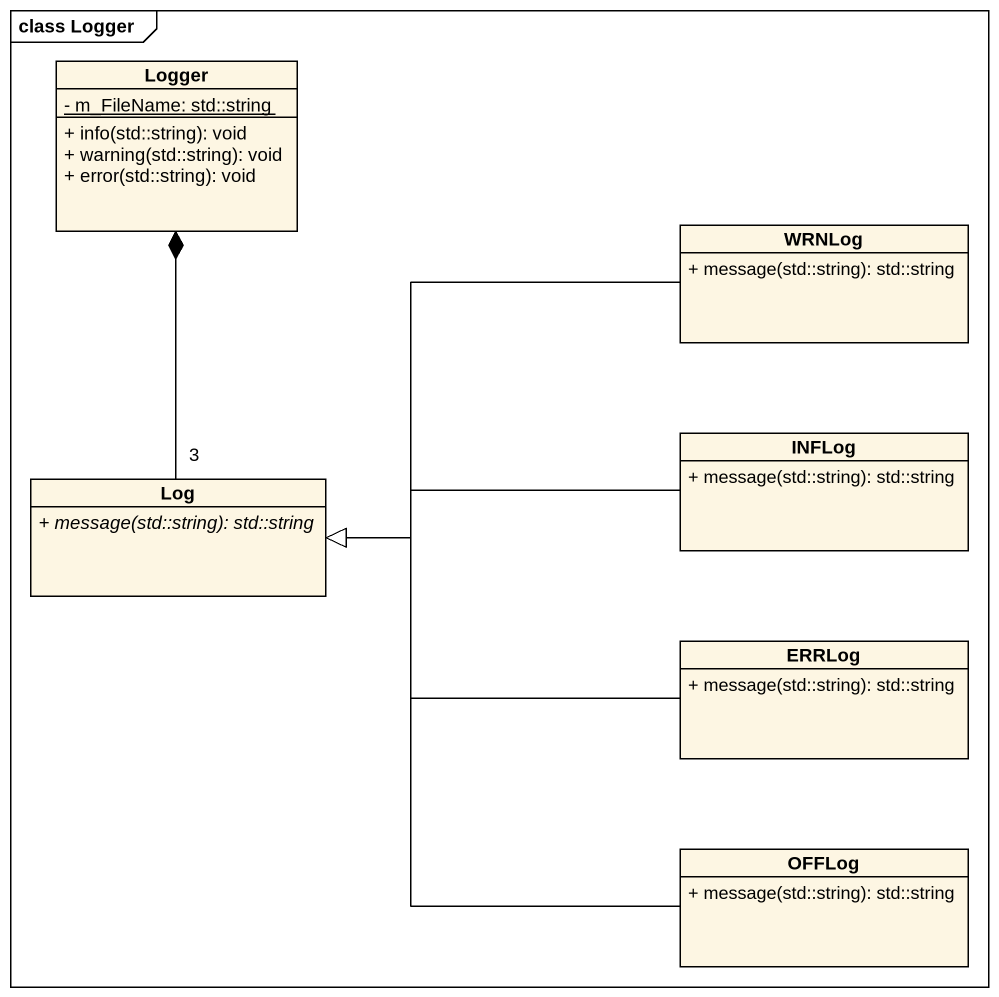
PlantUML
@startuml
mainframe class Logger
hide circle
hide empty members
skinparam classAttributeIconSize 0
class Logger {
  {static} - m_FileName: std::string
  + info(std::string): void
  + warning(std::string): void
  + error(std::string): void
}
class WRNLog {
  + message(std::string): std::string
}
class INFLog {
  + message(std::string): std::string
}
class Log {
  {abstract} + message(std::string): std::string
}
class ERRLog {
  + message(std::string): std::string
}
class OFFLog {
  + message(std::string): std::string
}
WRNLog -left-|> Log
INFLog -left-|> Log
Log "3" -up-* Logger
ERRLog -left-|> Log
OFFLog -left-|> Log
@enduml
